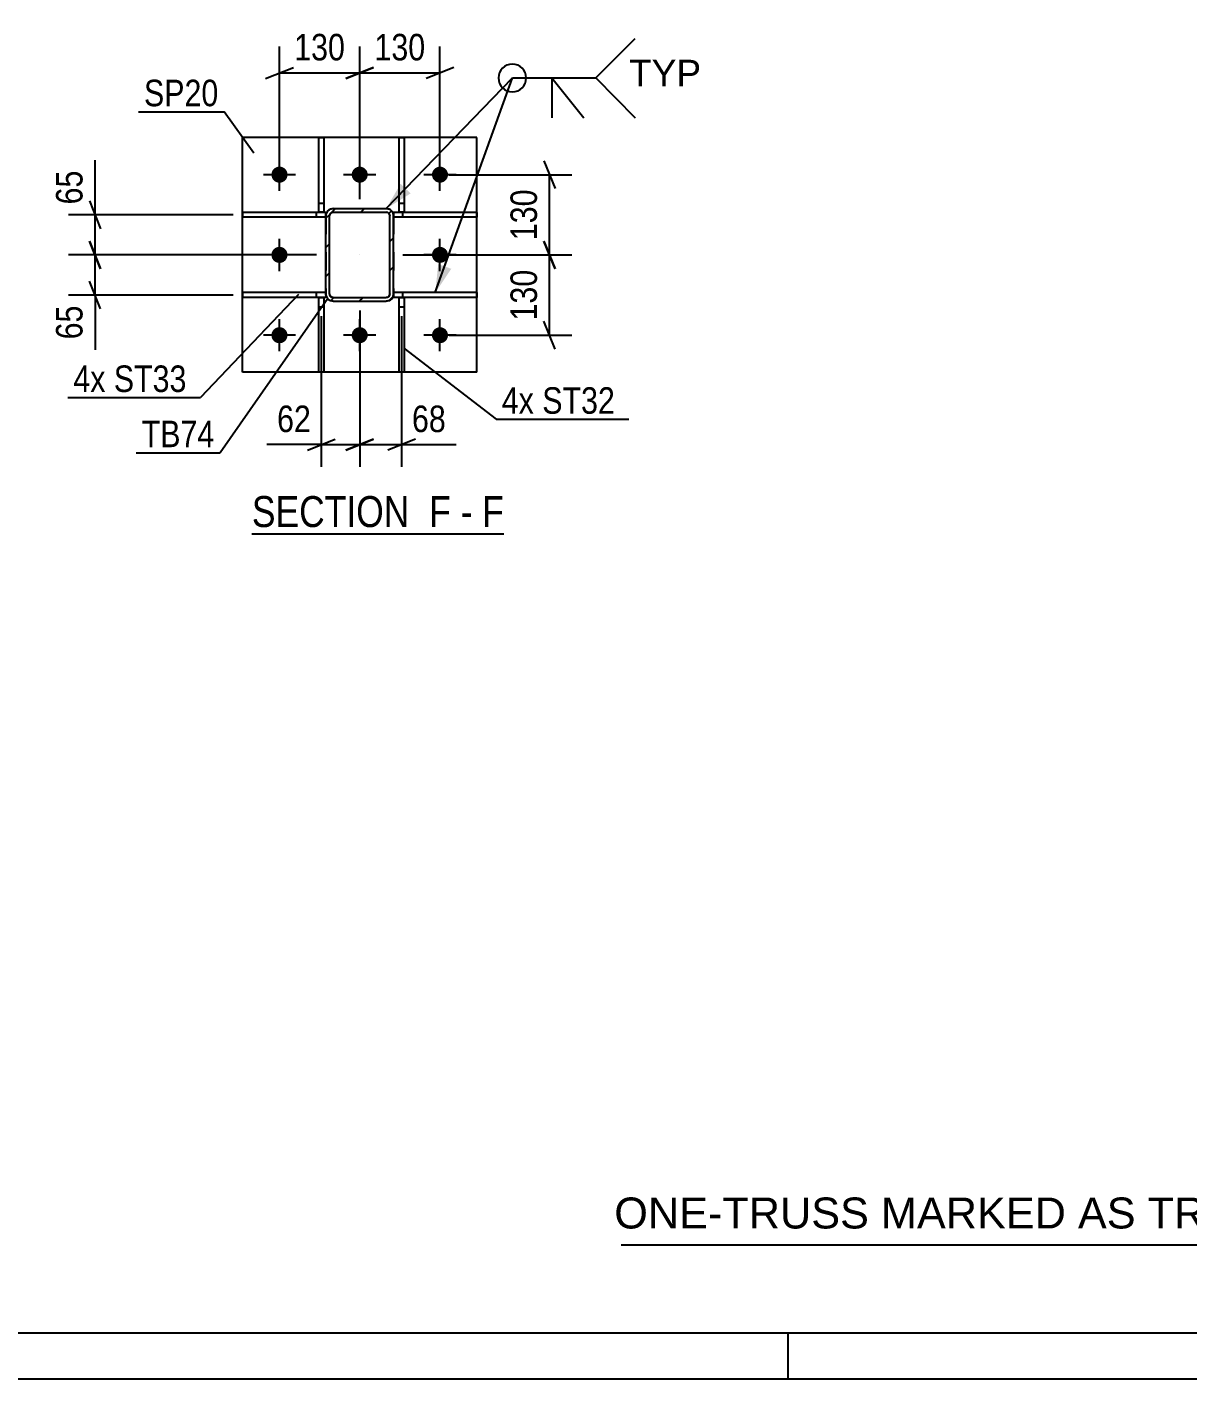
# Model space of a CAD drawing. Header units: millimetres. Extents: x -90 to 751, y -437 to 157.
# Drawn here: x 248.6 to 374, y -437.1 to -291.2 of the extents above; entities that cross this region are included whole.
import ezdxf

# ---------------------------------------------------------------- set-up
doc = ezdxf.new("R2010")
doc.units = ezdxf.units.MM
doc.linetypes.add('DXK_LINE_DOT2', pattern=[3.9198, 1.9599, -1.9599])
doc.linetypes.add('DXK_LINE_DOT3', pattern=[5.9187, 2.979, -0.9799, 0.9799, -0.9799])
doc.styles.add('Arial', font='ARIAL.TTF', dxfattribs={"height": 0.2})
doc.styles.add('Arial Narrow', font='ARIALN.TTF', dxfattribs={"height": 0.2})

# ---------------------------------------------------------------- blocks, each defined once
blk = doc.blocks.new('Unknown-814553232-1133')
at = {"color": 5, "linetype": 'Continuous'}
for p, q in [((-85.19, -432.12), (745.81, -432.12)), ((330.81, -437.12), (330.81, -432.12)), ((-90.19, -437.12), (750.81, -437.12))]:
    blk.add_line(p, q, dxfattribs=at)
blk = doc.blocks.new('Unknown-814553232-26733')
at = {"color": 7, "linetype": 'Continuous'}
blk.add_line((312.81, -422.62), (382.81, -422.62), dxfattribs=at)
at = {"color": 7, "style": 'Arial'}
blk.add_text('ONE-TRUSS MARKED AS TR497', height=3.3428, dxfattribs=at).set_placement((312.05, -420.87))
blk = doc.blocks.new('Unknown-814553232-17 - 6257')
at = {"color": 6, "linetype": 'Continuous'}
blk.add_line((272.91, -345.89), (300.12, -345.89), dxfattribs=at)
at = {"color": 0, "linetype": 'Continuous'}
for points in [[(291.01, -345.14), (291.01, -341.64), (272.91, -341.64), (272.91, -345.14)], [(294.41, -345.14), (294.41, -341.64), (292.06, -341.64), (292.06, -345.14)], [(296.73, -345.14), (296.73, -341.64), (295.46, -341.64), (295.46, -345.14)], [(300.12, -345.14), (300.12, -341.64), (297.78, -341.64), (297.78, -345.14)]]:
    blk.add_wipeout(points, dxfattribs=at)
at = {"color": 7, "linetype": 'Continuous', "style": 'Arial Narrow'}
for s, p in [('SECTION ', (272.91, -345.14)), ('F', (292.06, -345.14)), ('F', (297.78, -345.14)), ('-', (295.46, -345.14))]:
    blk.add_text(s, height=3.34, dxfattribs=at).set_placement(p)
blk = doc.blocks.new('Bolt-814553232-6384 - 6257')
at = {"linetype": 'Continuous'}
for points in [[(275.02, -307.1, -1), (276.76, -307.1, -1)], [(283.69, -307.1, -1), (285.42, -307.1, -1)], [(292.36, -307.1, -1), (294.09, -307.1, -1)], [(275.02, -315.76, -1), (276.76, -315.76, -1)], [(292.36, -315.76, -1), (294.09, -315.76, -1)], [(275.02, -324.43, -1), (276.76, -324.43, -1)], [(283.69, -324.43, -1), (285.42, -324.43, -1)], [(292.36, -324.43, -1), (294.09, -324.43, -1)]]:
    blk.add_hatch(color=1, dxfattribs=at).paths.add_polyline_path(points)
at = {"color": 1, "linetype": 'Continuous'}
for p, q in [((275.89, -308.83), (275.89, -305.36)), ((284.56, -308.83), (284.56, -305.36)), ((293.22, -308.83), (293.22, -305.36)), ((277.62, -307.1), (274.16, -307.1)), ((286.29, -307.1), (282.82, -307.1)), ((294.96, -307.1), (291.49, -307.1)), ((275.89, -317.5), (275.89, -314.03)), ((293.22, -317.5), (293.22, -314.03)), ((277.62, -315.76), (274.16, -315.76)), ((294.96, -315.76), (291.49, -315.76)), ((275.89, -326.16), (275.89, -322.7)), ((284.56, -326.16), (284.56, -322.7)), ((293.22, -326.16), (293.22, -322.7)), ((277.62, -324.43), (274.16, -324.43)), ((286.29, -324.43), (282.82, -324.43)), ((294.96, -324.43), (291.49, -324.43))]:
    blk.add_line(p, q, dxfattribs=at)
blk = doc.blocks.new('Part-814553232-6372 - 6257')
at = {"color": 2, "linetype": 'Continuous'}
for p, q in [((288.81, -311.16), (288.81, -303.1)), ((288.81, -303.1), (289.35, -303.1)), ((289.35, -303.1), (289.35, -311.16)), ((289.35, -311.16), (288.81, -311.16))]:
    blk.add_line(p, q, dxfattribs=at)
at = {"color": 7, "linetype": 'DXK_LINE_DOT2'}
blk.add_line((288.81, -310.16), (289.35, -310.16), dxfattribs=at)
blk = doc.blocks.new('Part-814553232-6324 - 6257')
at = {"color": 2, "linetype": 'Continuous'}
for p, q in [((271.89, -328.43), (271.89, -303.1)), ((297.22, -303.1), (271.89, -303.1)), ((297.22, -328.43), (297.22, -303.1)), ((297.22, -328.43), (271.89, -328.43))]:
    blk.add_line(p, q, dxfattribs=at)
blk = doc.blocks.new('Part-814553232-6284 - 6257')
at = {"linetype": 'Continuous'}
h = blk.add_hatch(dxfattribs=at)
h.set_pattern_fill('', scale=0.7, style=0, pattern_type=0)
h.set_pattern_definition([(45, (287.9883, -310.9984), (-1.57154, 1.57154), [])])
h.paths.add_polyline_path([(288.16, -311.26), (287.99, -311), (287.73, -310.83), (287.42, -310.76), (281.69, -310.76), (281.38, -310.83), (281.12, -311), (280.95, -311.26), (280.89, -311.56), (280.89, -319.96), (280.95, -320.27), (281.12, -320.53), (281.38, -320.7), (281.69, -320.76), (287.42, -320.76), (287.73, -320.7), (287.99, -320.53), (288.16, -320.27), (288.22, -319.96), (288.22, -311.56)])
h.paths.add_polyline_path([(287.82, -319.96), (287.79, -320.12), (287.71, -320.25), (287.58, -320.33), (287.42, -320.36), (281.69, -320.36), (281.54, -320.33), (281.41, -320.25), (281.32, -320.12), (281.29, -319.96), (281.29, -311.56), (281.32, -311.41), (281.41, -311.28), (281.54, -311.19), (281.69, -311.16), (287.42, -311.16), (287.58, -311.19), (287.71, -311.28), (287.79, -311.41), (287.82, -311.56)])
at = {"color": 7, "linetype": 'DXK_LINE_DOT2'}
for p, q in [((281.38, -310.83), (281.69, -310.76)), ((281.69, -310.76), (287.42, -310.76)), ((287.42, -310.76), (287.73, -310.83)), ((280.89, -311.56), (280.95, -311.26)), ((280.89, -311.56), (280.89, -319.96)), ((281.32, -311.41), (281.29, -311.56)), ((281.29, -319.96), (281.29, -311.56)), ((281.41, -311.28), (281.32, -311.41)), ((281.54, -311.19), (281.41, -311.28)), ((281.69, -311.16), (281.54, -311.19)), ((281.69, -311.16), (287.42, -311.16)), ((287.58, -311.19), (287.42, -311.16)), ((287.71, -311.28), (287.58, -311.19)), ((287.79, -311.41), (287.71, -311.28)), ((287.82, -311.56), (287.79, -311.41)), ((287.82, -319.96), (287.82, -311.56)), ((288.16, -311.26), (288.22, -311.56)), ((288.22, -311.56), (288.22, -319.96)), ((280.95, -320.27), (280.89, -319.96)), ((281.29, -319.96), (281.32, -320.12)), ((281.32, -320.12), (281.41, -320.25)), ((281.69, -320.76), (281.38, -320.7)), ((281.41, -320.25), (281.54, -320.33)), ((281.54, -320.33), (281.69, -320.36)), ((281.69, -320.36), (287.42, -320.36)), ((281.69, -320.76), (287.42, -320.76)), ((287.42, -320.36), (287.58, -320.33)), ((287.73, -320.7), (287.42, -320.76)), ((287.58, -320.33), (287.71, -320.25)), ((287.71, -320.25), (287.79, -320.12)), ((287.79, -320.12), (287.82, -319.96)), ((288.22, -319.96), (288.16, -320.27))]:
    blk.add_line(p, q, dxfattribs=at)
at = {"color": 2, "linetype": 'Continuous'}
for p, q in [((281.69, -310.76), (281.38, -310.83)), ((281.69, -310.76), (287.42, -310.76)), ((287.73, -310.83), (287.42, -310.76)), ((280.95, -311.26), (280.89, -311.56)), ((280.89, -319.96), (280.89, -311.56)), ((281.29, -311.56), (281.32, -311.41)), ((281.29, -319.96), (281.29, -311.56)), ((281.32, -311.41), (281.41, -311.28)), ((281.41, -311.28), (281.54, -311.19)), ((281.54, -311.19), (281.69, -311.16)), ((281.69, -311.16), (287.42, -311.16)), ((287.42, -311.16), (287.58, -311.19)), ((287.58, -311.19), (287.71, -311.28)), ((287.71, -311.28), (287.79, -311.41)), ((287.79, -311.41), (287.82, -311.56)), ((287.82, -319.96), (287.82, -311.56)), ((288.22, -311.56), (288.16, -311.26)), ((288.22, -319.96), (288.22, -311.56)), ((280.89, -319.96), (280.95, -320.27)), ((281.32, -320.12), (281.29, -319.96)), ((281.41, -320.25), (281.32, -320.12)), ((281.38, -320.7), (281.69, -320.76)), ((281.54, -320.33), (281.41, -320.25)), ((281.69, -320.36), (281.54, -320.33)), ((281.69, -320.36), (287.42, -320.36)), ((281.69, -320.76), (287.42, -320.76)), ((287.58, -320.33), (287.42, -320.36)), ((287.42, -320.76), (287.73, -320.7)), ((287.71, -320.25), (287.58, -320.33)), ((287.79, -320.12), (287.71, -320.25)), ((287.82, -319.96), (287.79, -320.12)), ((288.16, -320.27), (288.22, -319.96))]:
    blk.add_line(p, q, dxfattribs=at)
at = {"color": 7, "linetype": 'DXK_LINE_DOT3'}
blk.add_line((284.56, -315.76), (284.56, -315.76), dxfattribs=at)
at = {"color": 7, "linetype": 'DXK_LINE_DOT2'}
for centre, start, end in [((281.69, -311.56), 112.5, 157.5), ((287.42, -311.56), 22.5, 67.5), ((281.69, -319.96), 202.5, 247.5), ((287.42, -319.96), 292.5, 337.5)]:
    blk.add_arc(centre, 0.8, start, end, dxfattribs=at)
at = {"color": 2, "linetype": 'Continuous'}
for centre, start, end in [((281.69, -311.56), 112.5, 157.5), ((287.42, -311.56), 22.5, 67.5), ((281.69, -319.96), 202.5, 247.5), ((287.42, -319.96), 292.5, 337.5)]:
    blk.add_arc(centre, 0.8, start, end, dxfattribs=at)
blk = doc.blocks.new('Part-814553232-6367 - 6257')
at = {"color": 2, "linetype": 'Continuous'}
for p, q in [((280.15, -328.43), (280.15, -320.36)), ((280.15, -320.36), (280.68, -320.36)), ((280.68, -320.36), (280.68, -328.43)), ((280.68, -328.43), (280.15, -328.43))]:
    blk.add_line(p, q, dxfattribs=at)
at = {"color": 7, "linetype": 'DXK_LINE_DOT2'}
blk.add_line((280.15, -321.36), (280.68, -321.36), dxfattribs=at)
blk = doc.blocks.new('Part-814553232-6319 - 6257')
at = {"color": 2, "linetype": 'Continuous'}
for p, q in [((297.22, -311.17), (288.22, -311.17)), ((288.22, -311.17), (288.22, -311.57)), ((297.22, -311.7), (288.22, -311.7)), ((297.22, -311.17), (297.22, -311.7))]:
    blk.add_line(p, q, dxfattribs=at)
at = {"color": 7, "linetype": 'DXK_LINE_DOT2'}
for p, q in [((288.22, -311.57), (288.22, -311.7)), ((289.22, -311.7), (289.22, -311.17))]:
    blk.add_line(p, q, dxfattribs=at)
blk = doc.blocks.new('Part-814553232-6347 - 6257')
at = {"color": 2, "linetype": 'Continuous'}
for p, q in [((297.22, -319.83), (288.22, -319.83)), ((288.22, -319.96), (288.22, -320.37)), ((288.81, -320.37), (288.22, -320.37)), ((297.22, -320.37), (289.35, -320.37)), ((297.22, -319.83), (297.22, -320.37))]:
    blk.add_line(p, q, dxfattribs=at)
at = {"color": 7, "linetype": 'DXK_LINE_DOT2'}
for p, q in [((288.22, -319.83), (288.22, -319.96)), ((289.35, -320.37), (288.81, -320.37)), ((289.22, -320.37), (289.22, -319.83))]:
    blk.add_line(p, q, dxfattribs=at)
blk = doc.blocks.new('Part-814553232-6377 - 6257')
at = {"color": 2, "linetype": 'Continuous'}
for p, q in [((280.15, -311.16), (280.15, -303.1)), ((280.15, -303.1), (280.68, -303.1)), ((280.68, -303.1), (280.68, -311.16)), ((280.68, -311.16), (280.15, -311.16))]:
    blk.add_line(p, q, dxfattribs=at)
at = {"color": 7, "linetype": 'DXK_LINE_DOT2'}
blk.add_line((280.15, -310.16), (280.68, -310.16), dxfattribs=at)
blk = doc.blocks.new('Part-814553232-6390 - 6257')
at = {"color": 2, "linetype": 'Continuous'}
for p, q in [((288.81, -328.43), (288.81, -320.36)), ((288.81, -320.36), (289.35, -320.36)), ((289.35, -320.36), (289.35, -328.43)), ((289.35, -328.43), (288.81, -328.43))]:
    blk.add_line(p, q, dxfattribs=at)
at = {"color": 7, "linetype": 'DXK_LINE_DOT2'}
blk.add_line((288.81, -321.36), (289.35, -321.36), dxfattribs=at)
blk = doc.blocks.new('Part-814553232-6442 - 6257')
at = {"color": 2, "linetype": 'Continuous'}
for p, q in [((280.89, -311.17), (271.89, -311.17)), ((271.89, -311.17), (271.89, -311.7)), ((280.89, -311.7), (271.89, -311.7)), ((280.89, -311.56), (280.89, -311.17))]:
    blk.add_line(p, q, dxfattribs=at)
at = {"color": 7, "linetype": 'DXK_LINE_DOT2'}
for p, q in [((279.89, -311.7), (279.89, -311.17)), ((280.89, -311.56), (280.89, -311.7))]:
    blk.add_line(p, q, dxfattribs=at)
blk = doc.blocks.new('Part-814553232-6449 - 6257')
at = {"color": 2, "linetype": 'Continuous'}
for p, q in [((280.89, -319.83), (271.89, -319.83)), ((271.89, -319.83), (271.89, -320.37)), ((280.15, -320.37), (271.89, -320.37)), ((280.89, -320.37), (280.68, -320.37)), ((280.89, -319.96), (280.89, -320.37))]:
    blk.add_line(p, q, dxfattribs=at)
at = {"color": 7, "linetype": 'DXK_LINE_DOT2'}
for p, q in [((279.89, -320.37), (279.89, -319.83)), ((280.68, -320.37), (280.15, -320.37)), ((280.89, -319.96), (280.89, -319.83))]:
    blk.add_line(p, q, dxfattribs=at)
blk = doc.blocks.new('StraightDimension-814553232-6530 - 6257')
at = {"color": 7, "linetype": 'Continuous'}
for p, q in [((275.89, -306.1), (275.89, -293.26)), ((284.56, -309.76), (284.56, -293.26)), ((274.39, -296.71), (277.39, -295.51)), ((275.89, -296.11), (284.56, -296.11)), ((286.06, -295.51), (283.06, -296.71))]:
    blk.add_line(p, q, dxfattribs=at)
at = {"color": 0}
blk.add_wipeout([(283.56, -295.36), (283.56, -291.16), (276.88, -291.16), (276.88, -295.36)], dxfattribs=at)
at = {"color": 3, "style": 'Arial Narrow'}
blk.add_text('130', height=2.863, dxfattribs=at).set_placement((277.48, -294.76))
blk = doc.blocks.new('StraightDimension-814553232-6563 - 6257')
at = {"color": 7, "linetype": 'Continuous'}
for p, q in [((304.45, -305.6), (305.65, -308.6)), ((294.22, -307.1), (307.45, -307.1)), ((305.05, -315.76), (305.05, -307.1)), ((305.65, -317.26), (304.45, -314.26)), ((289.22, -315.76), (307.45, -315.76))]:
    blk.add_line(p, q, dxfattribs=at)
at = {"color": 0}
blk.add_wipeout([(304.3, -308.09), (300.1, -308.09), (300.1, -314.77), (304.3, -314.77)], dxfattribs=at)
at = {"color": 3, "style": 'Arial Narrow'}
blk.add_text('130', height=2.863, rotation=90.0002, dxfattribs=at).set_placement((303.7, -314.17))
blk = doc.blocks.new('StraightDimension-814553232-6540 - 6257')
at = {"color": 7, "linetype": 'Continuous'}
for p, q in [((255.97, -311.43), (255.97, -305.53)), ((255.97, -311.43), (255.97, -305.53)), ((255.37, -309.93), (256.57, -312.93)), ((270.89, -311.43), (253.12, -311.43)), ((255.97, -315.76), (255.97, -311.43)), ((256.57, -317.26), (255.37, -314.26)), ((279.89, -315.76), (253.12, -315.76))]:
    blk.add_line(p, q, dxfattribs=at)
at = {"color": 0}
blk.add_wipeout([(255.22, -306.05), (251.02, -306.05), (251.02, -310.91), (255.22, -310.91)], dxfattribs=at)
at = {"color": 3, "style": 'Arial Narrow'}
blk.add_text('65', height=2.863, rotation=90.0002, dxfattribs=at).set_placement((254.62, -310.31))
blk = doc.blocks.new('StraightDimension-814553232-6501 - 6257')
at = {"color": 7, "linetype": 'Continuous'}
for p, q in [((280.41, -322.36), (280.41, -338.64)), ((284.56, -321.76), (284.56, -338.64)), ((278.91, -336.84), (281.91, -335.64)), ((286.06, -335.64), (283.06, -336.84)), ((280.41, -336.24), (274.51, -336.24)), ((280.41, -336.24), (274.51, -336.24)), ((280.41, -336.24), (284.56, -336.24))]:
    blk.add_line(p, q, dxfattribs=at)
at = {"color": 0}
blk.add_wipeout([(279.89, -335.49), (279.89, -331.29), (275.03, -331.29), (275.03, -335.49)], dxfattribs=at)
at = {"color": 3, "style": 'Arial Narrow'}
blk.add_text('62', height=2.863, dxfattribs=at).set_placement((275.63, -334.89))
blk = doc.blocks.new('StraightDimension-814553232-6511 - 6257')
at = {"color": 7, "linetype": 'Continuous'}
for p, q in [((284.56, -321.76), (284.56, -338.64)), ((289.08, -322.36), (289.08, -338.64)), ((283.06, -336.84), (286.06, -335.64)), ((290.58, -335.64), (287.58, -336.84)), ((284.56, -336.24), (289.08, -336.24)), ((289.08, -336.24), (294.99, -336.24)), ((289.08, -336.24), (294.99, -336.24))]:
    blk.add_line(p, q, dxfattribs=at)
at = {"color": 0}
blk.add_wipeout([(294.46, -335.49), (294.46, -331.29), (289.6, -331.29), (289.6, -335.49)], dxfattribs=at)
at = {"color": 3, "style": 'Arial Narrow'}
blk.add_text('68', height=2.863, dxfattribs=at).set_placement((290.2, -334.89))
blk = doc.blocks.new('StraightDimension-814553232-6521 - 6257')
at = {"color": 7, "linetype": 'Continuous'}
for p, q in [((284.56, -309.76), (284.56, -293.26)), ((293.22, -306.1), (293.22, -293.26)), ((283.06, -296.71), (286.06, -295.51)), ((284.56, -296.11), (293.22, -296.11)), ((294.72, -295.51), (291.72, -296.71))]:
    blk.add_line(p, q, dxfattribs=at)
at = {"color": 0}
blk.add_wipeout([(292.23, -295.36), (292.23, -291.16), (285.55, -291.16), (285.55, -295.36)], dxfattribs=at)
at = {"color": 3, "style": 'Arial Narrow'}
blk.add_text('130', height=2.863, dxfattribs=at).set_placement((286.15, -294.76))
blk = doc.blocks.new('StraightDimension-814553232-6546 - 6257')
at = {"color": 7, "linetype": 'Continuous'}
for p, q in [((255.37, -314.26), (256.57, -317.26)), ((279.89, -315.76), (253.12, -315.76)), ((255.97, -320.1), (255.97, -315.76)), ((256.57, -321.6), (255.37, -318.6)), ((270.89, -320.1), (253.12, -320.1)), ((255.97, -320.1), (255.97, -326.01)), ((255.97, -320.1), (255.97, -326.01))]:
    blk.add_line(p, q, dxfattribs=at)
at = {"color": 0}
blk.add_wipeout([(255.22, -320.62), (251.02, -320.62), (251.02, -325.48), (255.22, -325.48)], dxfattribs=at)
at = {"color": 3, "style": 'Arial Narrow'}
blk.add_text('65', height=2.863, rotation=90.0002, dxfattribs=at).set_placement((254.62, -324.88))
blk = doc.blocks.new('StraightDimension-814553232-6553 - 6257')
at = {"color": 7, "linetype": 'Continuous'}
for p, q in [((304.45, -314.26), (305.65, -317.26)), ((289.22, -315.76), (307.45, -315.76)), ((305.05, -324.43), (305.05, -315.76)), ((305.65, -325.93), (304.45, -322.93)), ((294.22, -324.43), (307.45, -324.43))]:
    blk.add_line(p, q, dxfattribs=at)
at = {"color": 0}
blk.add_wipeout([(304.3, -316.76), (300.1, -316.76), (300.1, -323.44), (304.3, -323.44)], dxfattribs=at)
at = {"color": 3, "style": 'Arial Narrow'}
blk.add_text('130', height=2.863, rotation=90.0002, dxfattribs=at).set_placement((303.7, -322.84))
blk = doc.blocks.new('Mark-814553232-6320 - 6257')
at = {"color": 0}
blk.add_wipeout([(269.3, -299.71), (269.3, -296.71), (261.26, -296.71), (261.26, -299.71)], dxfattribs=at)
blk.add_wipeout([(269.3, -299.71), (269.3, -296.71), (261.26, -296.71), (261.26, -299.71)], dxfattribs=at)
at = {"color": 30, "linetype": 'Continuous'}
for p in [(260.66, -300.31), (273.13, -304.78)]:
    blk.add_line(p, (269.9, -300.31), dxfattribs=at)
at = {"color": 3, "style": 'Arial Narrow'}
blk.add_text('SP20', height=2.863, dxfattribs=at).set_placement((261.26, -299.71))
blk = doc.blocks.new('Mark-814553232-6280 - 6257')
at = {"color": 0}
blk.add_wipeout([(268.87, -336.52), (268.87, -333.52), (261.01, -333.52), (261.01, -336.52)], dxfattribs=at)
blk.add_wipeout([(268.87, -336.52), (268.87, -333.52), (261.01, -333.52), (261.01, -336.52)], dxfattribs=at)
at = {"color": 30, "linetype": 'Continuous'}
for p in [(281.11, -320.48), (260.41, -337.12)]:
    blk.add_line(p, (269.47, -337.12), dxfattribs=at)
at = {"color": 3, "style": 'Arial Narrow'}
blk.add_text('TB74', height=2.863, dxfattribs=at).set_placement((261.01, -336.52))
blk = doc.blocks.new('MarkSet-814553232-6626 - 6257')
at = {"color": 0}
for points in [[(303.37, -332.91), (303.37, -329.91), (299.9, -329.91), (299.9, -332.91)], [(312.13, -332.91), (312.13, -329.91), (304.27, -329.91), (304.27, -332.91)]]:
    blk.add_wipeout(points, dxfattribs=at)
for points in [[(303.37, -332.91), (303.37, -329.91), (299.9, -329.91), (299.9, -332.91)], [(312.13, -332.91), (312.13, -329.91), (304.27, -329.91), (304.27, -332.91)]]:
    blk.add_wipeout(points, dxfattribs=at)
at = {"color": 30, "linetype": 'Continuous'}
for p, q in [((289.33, -325.82), (299.3, -333.51)), ((299.3, -333.51), (313.63, -333.51))]:
    blk.add_line(p, q, dxfattribs=at)
at = {"color": 3, "style": 'Arial Narrow'}
for s, p in [('4x', (299.9, -332.91)), ('ST32', (304.27, -332.91))]:
    blk.add_text(s, height=2.863, dxfattribs=at).set_placement(p)
blk = doc.blocks.new('WeldMark-814553232-6573 - 6257')
at = {"linetype": 'Continuous'}
for points in [[(290.05, -309.13), (287.42, -310.76), (288.97, -308.08)], [(294.44, -317.26), (292.72, -319.83), (293.03, -316.76)]]:
    blk.add_hatch(color=30, dxfattribs=at).paths.add_polyline_path(points)
at = {"color": 30, "linetype": 'Continuous'}
for p, q in [((287.42, -310.76), (301.04, -296.66)), ((292.72, -319.83), (301.04, -296.66)), ((301.04, -296.66), (310.04, -296.66))]:
    blk.add_line(p, q, dxfattribs=at)
at = {"color": 3, "linetype": 'Continuous'}
for q in [(308.75, -300.95), (305.32, -300.95)]:
    blk.add_line((305.32, -296.66), q, dxfattribs=at)
for start, end in [(90, 270), (270, 90)]:
    blk.add_arc((301.04, -296.66), 1.5, start, end, dxfattribs=at)
at = {"color": 0, "linetype": 'Continuous'}
blk.add_wipeout([(321.41, -297.56), (321.41, -294.56), (313.64, -294.56), (313.64, -297.56)], dxfattribs=at)
blk.add_wipeout([(321.41, -297.56), (321.41, -294.56), (313.64, -294.56), (313.64, -297.56)], dxfattribs=at)
at = {"color": 3, "linetype": 'Continuous'}
for q in [(314.32, -292.38), (314.32, -300.95)]:
    blk.add_line((310.04, -296.66), q, dxfattribs=at)
at = {"color": 3, "linetype": 'Continuous', "style": 'Arial'}
blk.add_text('TYP', height=2.865, dxfattribs=at).set_placement((313.64, -297.56))
blk = doc.blocks.new('MarkSet-814553232-6656 - 6257')
at = {"color": 30, "linetype": 'Continuous'}
blk.add_line((277.93, -320.03), (267.35, -331.16), dxfattribs=at)
at = {"color": 0}
for points in [[(257.1, -330.56), (257.1, -327.56), (253.63, -327.56), (253.63, -330.56)], [(265.85, -330.56), (265.85, -327.56), (258, -327.56), (258, -330.56)]]:
    blk.add_wipeout(points, dxfattribs=at)
for points in [[(257.1, -330.56), (257.1, -327.56), (253.63, -327.56), (253.63, -330.56)], [(265.85, -330.56), (265.85, -327.56), (258, -327.56), (258, -330.56)]]:
    blk.add_wipeout(points, dxfattribs=at)
at = {"color": 30, "linetype": 'Continuous'}
blk.add_line((253.03, -331.16), (267.35, -331.16), dxfattribs=at)
at = {"color": 3, "style": 'Arial Narrow'}
for s, p in [('4x', (253.63, -330.56)), ('ST33', (258, -330.56))]:
    blk.add_text(s, height=2.863, dxfattribs=at).set_placement(p)

msp = doc.modelspace()

# ---------------------------------------------------------------- block references
for name in ['Unknown-814553232-1133', 'Part-814553232-6324 - 6257', 'Part-814553232-6377 - 6257', 'Part-814553232-6372 - 6257', 'Bolt-814553232-6384 - 6257', 'Part-814553232-6284 - 6257', 'Part-814553232-6442 - 6257', 'Part-814553232-6319 - 6257', 'Part-814553232-6449 - 6257', 'Part-814553232-6367 - 6257', 'Part-814553232-6347 - 6257', 'Part-814553232-6390 - 6257', 'Unknown-814553232-26733']:
    msp.add_blockref(name, (0, 0))

# ---------------------------------------------------------------- next in the draw order: block references
for name in ['StraightDimension-814553232-6530 - 6257', 'Mark-814553232-6320 - 6257', 'StraightDimension-814553232-6563 - 6257', 'StraightDimension-814553232-6501 - 6257', 'Unknown-814553232-17 - 6257']:
    msp.add_blockref(name, (0, 0))

# ---------------------------------------------------------------- next in the draw order: block references
for name in ['StraightDimension-814553232-6521 - 6257', 'StraightDimension-814553232-6540 - 6257', 'StraightDimension-814553232-6511 - 6257']:
    msp.add_blockref(name, (0, 0))

# ---------------------------------------------------------------- next in the draw order: block references
for name in ['StraightDimension-814553232-6546 - 6257', 'StraightDimension-814553232-6553 - 6257']:
    msp.add_blockref(name, (0, 0))

# ---------------------------------------------------------------- next in the draw order: block references
for name in ['WeldMark-814553232-6573 - 6257', 'Mark-814553232-6280 - 6257', 'MarkSet-814553232-6626 - 6257']:
    msp.add_blockref(name, (0, 0))

# ---------------------------------------------------------------- next in the draw order: block references
msp.add_blockref('MarkSet-814553232-6656 - 6257', (0, 0))

doc.saveas('drawing.dxf')
